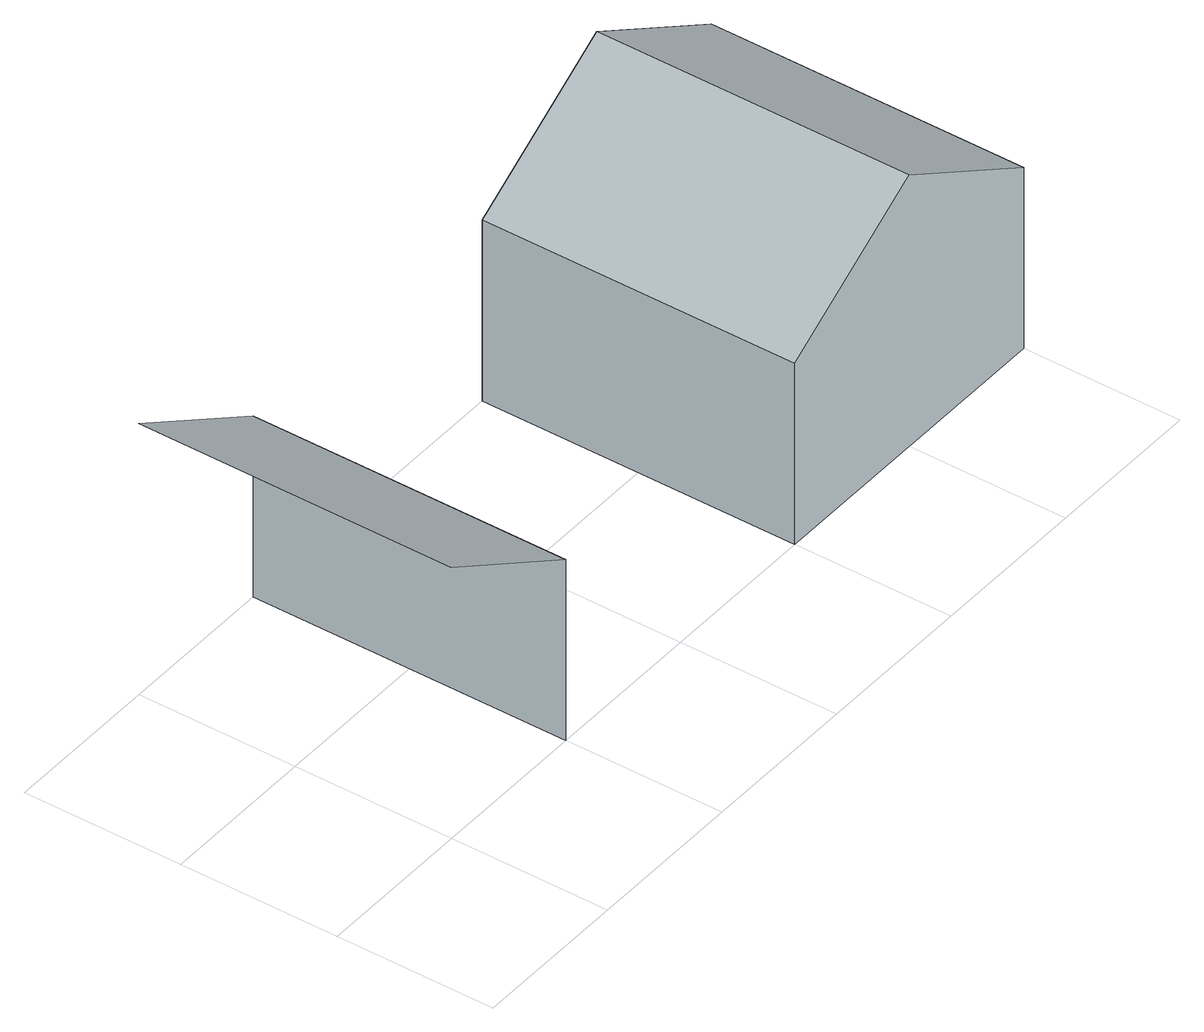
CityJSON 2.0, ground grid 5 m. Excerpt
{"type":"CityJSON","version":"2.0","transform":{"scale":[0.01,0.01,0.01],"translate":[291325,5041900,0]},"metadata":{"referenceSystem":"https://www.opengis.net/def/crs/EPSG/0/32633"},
"CityObjects":{
"object1":{"type":"GenericCityObject","attributes":{"description":"This is (ThermalBoundary) RoofSurface 2 (ThermalZone 1)","name":"(ThermalBoundary) RoofSurface 2 (ThermalZone 1)","referencePoint":[291325,5041905,4.5],"layeredConstruction":"id_layered_construction_roof_3","bdgBdrySurfAzimuth":{"value":90,"uom":"decimal degree"},"bdgBdrySurfGroundViewFactor":{"value":0.5,"uom":"unit interval"},"bdgBdrySurfInclination":{"value":30.96,"uom":"decimal degree"},"bdgBdrySurfIsAdiabatic":false,"bdgBdrySurfOpeningToSurfaceRatio":{"value":0,"uom":"unit interval"},"bdgBdrySurfSkyViewFactor":{"value":0.6,"uom":"unit interval"},"bdgBdrySurfTotalSurfaceArea":{"value":58.31,"uom":"m^2"}},"geometry":[{"type":"MultiSurface","lod":"2","boundaries":[[[0,1,2,3]]]}]},
"object2":{"type":"GenericCityObject","attributes":{"description":"This is (ThermalBoundary) PartyWallSurface 8","name":"(ThermalBoundary) PartyWallSurface 8","referencePoint":[291325,5041905,4.5],"layeredConstruction":"id_layered_construction_wall_2","bdgBdrySurfAzimuth":{"value":90,"uom":"decimal degree"},"bdgBdrySurfGroundViewFactor":{"value":0,"uom":"unit interval"},"bdgBdrySurfInclination":{"value":90,"uom":"decimal degree"},"bdgBdrySurfIsAdiabatic":false,"bdgBdrySurfOpeningToSurfaceRatio":{"value":0,"uom":"unit interval"},"bdgBdrySurfSkyViewFactor":{"value":0,"uom":"unit interval"},"bdgBdrySurfTotalSurfaceArea":{"value":60,"uom":"m^2"}},"geometry":[{"type":"MultiSurface","lod":"2","boundaries":[[[2,1,4,5]]]}]},
"object3":{"type":"GenericCityObject","attributes":{"description":"This is BuildingUnit 1","name":"BuildingUnit 1","referencePoint":[291345,5041905,4.5],"area":[{"description":"This is a type of floor area","source":"Area value source","value":{"value":200,"uom":"m^2"},"type":{"value":"grossFloorArea","codeSpace":"area_codeSpace"}},{"description":"This is a type of floor area","source":"Area value source","value":{"value":100,"uom":"m^2"},"type":{"value":"energyReferenceArea","codeSpace":"area_codeSpace"}}],"volume":[{"description":"This is a type of volume","source":"Volume value source","value":{"value":750,"uom":"m^3"},"type":{"value":"grossVolume","codeSpace":"volume_codeSpace"}},{"description":"This is a type of volume","source":"Volume value source","value":{"value":875,"uom":"m^3"},"type":{"value":"energyReferenceVolume","codeSpace":"volume_codeSpace"}}],"type":{"value":"residential","codeSpace":"buildingUnit_codeSpace_123"},"numberOfRooms":4,"ownershipType":{"value":"corporation","codeSpace":"ownership_type_codeSpace_abc"}},"geometry":[{"type":"Solid","lod":"3","boundaries":[[[[6,7,8,9,10]],[[11,12,13,14,15]],[[11,15,7,6]],[[15,14,8,7]],[[14,13,9,8]],[[11,6,10,12]],[[9,13,12,10]]]]}]},
"object4":{"type":"GenericCityObject","attributes":{"description":"This is ThermalZone 1","name":"ThermalZone 1","referencePoint":[291345,5041905,4.5],"area":[{"description":"This is a type of floor area","source":"Area value source text","value":{"value":200,"uom":"m^2"},"type":{"value":"grossFloorArea","codeSpace":"area_codeSpace"}},{"description":"This is a type of floor area","source":"Area value source text","value":{"value":100,"uom":"m^2"},"type":{"value":"footprintArea","codeSpace":"area_codeSpace"}},{"description":"This is a type of floor area","source":"Area value source text","value":{"value":180,"uom":"m^2"},"type":{"value":"energyReferenceArea","codeSpace":"area_codeSpace"}}],"volume":[{"description":"This is a type of volume","source":"Volume value source text","value":{"value":750,"uom":"m^3"},"type":{"value":"grossVolume","codeSpace":"volume_codeSpace"}},{"description":"This is a type of volume","source":"Volume value source text","value":{"value":486,"uom":"m^3"},"type":{"value":"netVolume","codeSpace":"volume_codeSpace"}}],"heatCapacity":{"value":500,"uom":"J/K"},"infiltrationRate":{"value":0.3,"uom":"1/h"},"isCooled":false,"isHeated":true,"coincidesWithLod2Hull":true,"coincidesWithLod3Hull":false},"geometry":[{"type":"Solid","lod":"2","boundaries":[[[[6,7,8,9,10]],[[11,12,13,14,15]],[[11,15,7,6]],[[15,14,8,7]],[[14,13,9,8]],[[11,6,10,12]],[[9,13,12,10]]]]}]}
},
"vertices":[
[0,0,900],[500,0,600],[500,1000,600],[0,1000,900],
[500,0,0],[500,1000,0],
[1500,1000,0],[1500,1000,600],[2000,1000,900],[2500,1000,600],[2500,1000,0],[1500,0,0],[2500,0,0],[2500,0,600],[2000,0,900],[1500,0,600]
]}
